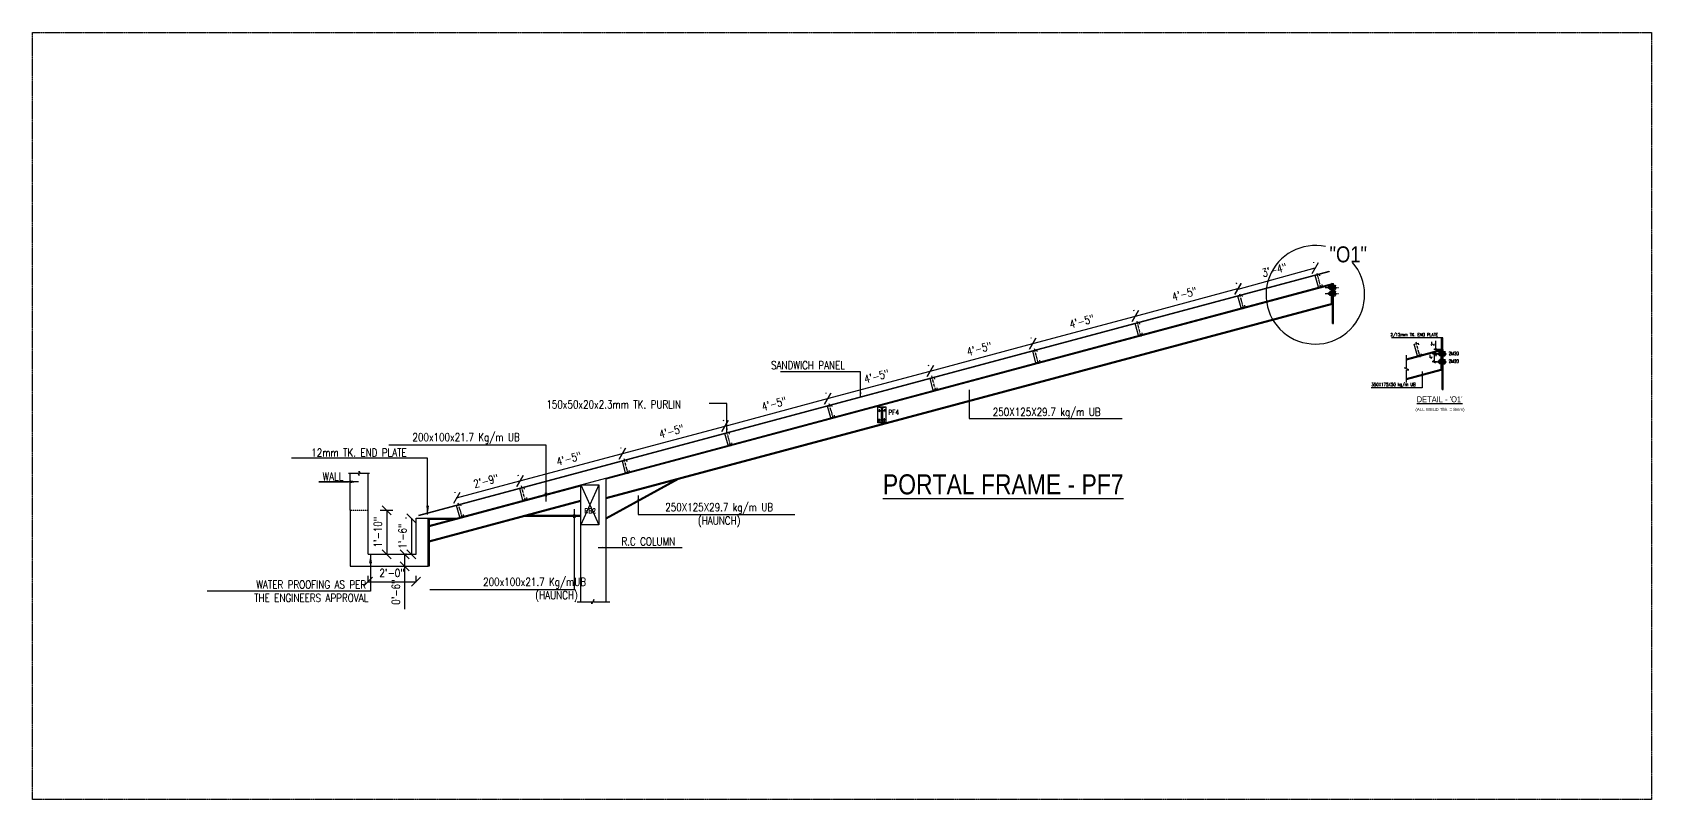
# Model space of a CAD drawing. Extents: x -95606 to 113309, y -42160 to -940.
# Drawn here: x 107132 to 107942, y -24806 to -24423 of the extents above; entities that cross this region are included whole.
import ezdxf

# ---------------------------------------------------------------- set-up
doc = ezdxf.new("R2010")
doc.units = 0
doc.header["$LTSCALE"] = 0.02
doc.header["$MEASUREMENT"] = 0
doc.header["$PDMODE"] = 3
doc.header["$PDSIZE"] = -2
for name, pattern in [('CENTER', [50.8, 31.75, -6.35, 6.35, -6.35]), ('CENTERX2', [101.6, 63.5, -12.7, 12.7, -12.7]), ('DASHED', [0.75, 0.5, -0.25]), ('DASHEDX2', [1.5, 1, -0.5]), ('HIDDEN', [9.525, 6.35, -3.175])]:
    doc.linetypes.add(name, pattern=pattern)
doc.layers.get('0').update_dxf_attribs({"linetype": 'CONTINUOUS'})
doc.layers.get('DEFPOINTS').update_dxf_attribs({"linetype": 'CONTINUOUS'})
doc.layers.add('A -fittings', color=181, linetype='CONTINUOUS', lineweight=5)
for name, color, linetype in [('A-5T', 4, 'CONTINUOUS'), ('A-DIM', 1, 'CONTINUOUS'), ('A-GRID', 7, 'CENTERX2'), ('A-OL', 2, 'CONTINUOUS'), ('A-P FRAME', 4, 'CONTINUOUS'), ('DIM', 7, 'CONTINUOUS'), ('dimentions', 8, 'CONTINUOUS'), ('EXLINE', 33, 'CONTINUOUS'), ('GUSSET', 1, 'CONTINUOUS'), ('OL', 2, 'CONTINUOUS'), ('S-BM', 2, 'HIDDEN'), ('S-DIM', 7, 'CONTINUOUS'), ('S-TXT', 2, 'CONTINUOUS'), ('ST', 131, 'CONTINUOUS')]:
    doc.layers.add(name, color=color, linetype=linetype)
doc.styles.add('ROMANS', font='romans.shx', dxfattribs={"width": 0.8})
doc.styles.get("Standard").update_dxf_attribs({"font": 'ISOCP'})
doc.styles.add('style9', font='romans.shx', dxfattribs={"width": 0.8, "height": 4})
doc.styles.add('T25-500', font='romans.shx', dxfattribs={"height": 125})
doc.dimstyles.new('DA16', dxfattribs={"dimscale": 16, "dimtxt": 0.1, "dimasz": 0.09375, "dimexe": 0, "dimexo": 0, "dimgap": 0.03125, "dimtad": 1, "dimdec": 0, "dimzin": 7, "dimdsep": 46, "dimlunit": 4, "dimtxsty": 'ROMANS', "dimcen": 0.09375, "dimclrd": 1, "dimclre": 1, "dimclrt": 2, "dimadec": 0, "dimazin": 0, "dimtfac": 0.03125, "dimtdec": 4, "dimtofl": 0, "dimtmove": 0, "dimatfit": 3, "dimfxl": 1, "dimfrac": 2, "dimtolj": 1, "dimtzin": 0, "dimarcsym": 0})
doc.dimstyles.new('TEXT-14', dxfattribs={"dimtxt": 4, "dimasz": 4.5, "dimexe": 3, "dimexo": 6, "dimgap": 2, "dimtad": 1, "dimdec": 0, "dimrnd": 0.5, "dimzin": 1, "dimdsep": 46, "dimlunit": 4, "dimtxsty": 'style9', "dimblk": 'OBLIQUE', "dimcen": 72.09, "dimclrd": 1, "dimclre": 1, "dimclrt": 2, "dimadec": 0, "dimazin": 0, "dimtfac": 1, "dimtdec": 0, "dimtofl": 0, "dimtmove": 0, "dimatfit": 3, "dimfxl": 1, "dimfrac": 2, "dimtolj": 1, "dimtzin": 0, "dimlwd": -1, "dimarcsym": 0})
doc.dimstyles.new('TK16', dxfattribs={"dimscale": 16, "dimtxt": 0.09375, "dimasz": 0.04, "dimexe": 0.0625, "dimexo": 0.015625, "dimgap": 0.046875, "dimtad": 1, "dimdec": 1, "dimzin": 11, "dimdsep": 46, "dimlunit": 4, "dimtxsty": 'ROMANS', "dimblk1": 'TK1', "dimblk2": 'TK1', "dimsah": 1, "dimcen": 0.09375, "dimclrd": 1, "dimclre": 1, "dimclrt": 2, "dimadec": 0, "dimazin": 0, "dimtfac": 1, "dimtofl": 0, "dimtmove": 0, "dimatfit": 3, "dimldrblk": 'TK1', "dimfxl": 1, "dimfrac": 2, "dimtolj": 1, "dimtzin": 9, "dimarcsym": 0})

# ---------------------------------------------------------------- blocks, each defined once
blk = doc.blocks.new('A$C6334769A')
at = {"layer": 'GUSSET'}
h = blk.add_hatch(dxfattribs=at)
h.set_pattern_fill('LINE', color=8, scale=33, angle=-90, style=0)
h.set_pattern_definition([(90, (48431.668, -199664.318), (4.125, 2e-16), [])])
edge = h.paths.add_edge_path()
edge.add_line((13, 8), (26, 8))
edge.add_ellipse((26, 2), major_axis=(4.24, -4.24), ratio=1, start_angle=45, end_angle=135, ccw=False)
edge.add_line((32, 2), (32, 0))
edge.add_line((32, 0), (32, -2))
edge.add_ellipse((26, -2), major_axis=(4.24, 4.24), ratio=1, start_angle=225, end_angle=315, ccw=False)
edge.add_line((26, -8), (19, -8))
edge.add_line((19, -8), (13, -8))
edge.add_ellipse((13, -2), major_axis=(4.24, -4.24), ratio=1, start_angle=315, end_angle=405)
edge.add_line((19, -2), (19, 0))
edge.add_line((19, 0), (19, 2))
edge.add_ellipse((13, 2), major_axis=(4.24, -4.24), ratio=1, start_angle=45, end_angle=135)
at = {"layer": 'A-OL', "color": 1}
for p, q in [((2, 23), (0, 23)), ((0, 23), (0, -24)), ((2, -24), (2, 23)), ((2, -24), (0, -24))]:
    blk.add_line(p, q, dxfattribs=at)
at = {"layer": 'OL', "linetype": 'DASHEDX2'}
for p, q in [((0, 8), (-16, 8)), ((0, -8), (-16, -8))]:
    blk.add_line(p, q, dxfattribs=at)
at = {"layer": 'OL'}
blk.add_line((24, -8), (2, -8), dxfattribs=at)
for points in [[(2, 22), (11, 22, -0.414214), (17, 16), (17, 18)], [(2, 8), (11, 8, 0.414214), (17, 14), (17, 18)], [(19, 0), (19, 2, 0.414214), (13, 8), (6, 8)], [(32, 0), (32, 2, 0.414214), (26, 8), (11, 8)], [(19, 0), (19, -2, -0.414214), (13, -8), (11, -8)], [(32, 0), (32, -2, -0.414214), (26, -8), (11, -8)], [(2, -8), (11, -8, -0.414214), (17, -14), (17, -13)], [(2, -22), (11, -22, 0.414214), (17, -16), (17, -13)]]:
    blk.add_lwpolyline(points, format="xyb", dxfattribs=at)
blk.add_lwpolyline([(21, -8), (20, -8), (2, -8)], dxfattribs=at)
blk = doc.blocks.new('A$C439C4E2A')
at = {"layer": 'A-OL', "color": 1}
for p, q in [((-2, 26), (0, 26)), ((-2, -27), (-2, 26)), ((0, 26), (0, -27)), ((-2, -27), (0, -27))]:
    blk.add_line(p, q, dxfattribs=at)
at = {"layer": 'OL', "linetype": 'DASHEDX2'}
for p, q in [((0, 8), (16, 8)), ((0, -8), (16, -8))]:
    blk.add_line(p, q, dxfattribs=at)
at = {"layer": 'OL'}
for points in [[(-23, 0), (-23, 2, -0.414214), (-17, 8), (-6, 8)], [(-23, 0), (-23, -2, 0.414214), (-17, -8), (-10, -8)], [(-2, 23), (-15, 23, 0.414214), (-21, 17), (-21, 16)], [(-2, 8), (-15, 8, -0.414214), (-21, 14), (-21, 16)], [(-2, -8), (-15, -8, 0.414214), (-21, -14), (-21, -16)], [(-2, -23), (-15, -23, -0.414214), (-21, -17), (-21, -16)]]:
    blk.add_lwpolyline(points, format="xyb", dxfattribs=at)
blk = doc.blocks.new('_Oblique')
at = {"color": 0, "linetype": 'ByBlock', "lineweight": -2}
blk.add_line((-0.5, -0.5), (0.5, 0.5), dxfattribs=at)
blk = doc.blocks.new('*D303')
at = {"layer": 'DEFPOINTS', "color": 0, "lineweight": -2, "transparency": 16777216}
for p in [(107376.01, -24646.86), (107376.89, -24650.17), (107345.29, -24658.64)]:
    blk.add_point(p, dxfattribs=at)
at = {"layer": 'dimentions', "color": 1, "lineweight": -2, "transparency": 16777216}
for p, q in [((107375.34, -24644.38), (107375.23, -24643.97)), ((107343.73, -24652.85), (107343.62, -24652.44))]:
    blk.add_line(p, q, dxfattribs=at)
at = {"layer": 'dimentions', "color": 1, "transparency": 16777216}
blk.add_line((107344.4, -24655.33), (107376.01, -24646.86), dxfattribs=at)
at = {"layer": 'dimentions', "color": 1, "transparency": 16777216, "xscale": 4.5, "yscale": 4.5, "zscale": 4.5}
for p, rotation in [((107376.01, -24646.86), 15.00000000059465), ((107344.4, -24655.33), 195.0000000005946)]:
    blk.add_blockref('_Oblique', p, dxfattribs=dict(at, rotation=rotation))
at = {"layer": 'dimentions', "color": 2, "transparency": 16777216, "insert": (107359.07, -24646.87), "char_height": 4, "attachment_point": 5, "rotation": 15, "style": 'style9'}
blk.add_mtext('\\A1;2\'-9"', dxfattribs=at)
blk = doc.blocks.new('*D304')
at = {"layer": 'DEFPOINTS', "color": 0, "lineweight": -2, "transparency": 16777216}
for p in [(107427.28, -24633.13), (107428.17, -24636.44), (107376.89, -24650.17)]:
    blk.add_point(p, dxfattribs=at)
at = {"layer": 'dimentions', "color": 1, "transparency": 16777216}
blk.add_line((107376.01, -24646.86), (107427.28, -24633.13), dxfattribs=at)
at = {"layer": 'dimentions', "color": 1, "lineweight": -2, "transparency": 16777216}
for p, q in [((107426.62, -24630.64), (107426.51, -24630.23)), ((107375.34, -24644.38), (107375.23, -24643.97))]:
    blk.add_line(p, q, dxfattribs=at)
at = {"layer": 'dimentions', "color": 1, "transparency": 16777216, "xscale": 4.5, "yscale": 4.5, "zscale": 4.5}
for p, rotation in [((107427.28, -24633.13), 15.00000000018121), ((107376.01, -24646.86), 195.0000000001812)]:
    blk.add_blockref('_Oblique', p, dxfattribs=dict(at, rotation=rotation))
at = {"layer": 'dimentions', "color": 2, "transparency": 16777216, "insert": (107400.51, -24635.76), "char_height": 4, "attachment_point": 5, "rotation": 15, "style": 'style9'}
blk.add_mtext('\\A1;4\'-5"', dxfattribs=at)
blk = doc.blocks.new('*D305')
at = {"layer": 'DEFPOINTS', "color": 0, "lineweight": -2, "transparency": 16777216}
for p in [(107773.61, -24540.34), (107774.51, -24543.63), (107735.88, -24554.18)]:
    blk.add_point(p, dxfattribs=at)
at = {"layer": 'dimentions', "color": 1, "lineweight": -2, "transparency": 16777216}
for p, q in [((107772.93, -24537.84), (107772.82, -24537.45)), ((107734.3, -24548.39), (107734.19, -24548))]:
    blk.add_line(p, q, dxfattribs=at)
at = {"layer": 'dimentions', "color": 1, "transparency": 16777216}
blk.add_line((107734.98, -24550.89), (107773.61, -24540.34), dxfattribs=at)
at = {"layer": 'dimentions', "color": 1, "transparency": 16777216, "xscale": 4.5, "yscale": 4.5, "zscale": 4.5}
for p, rotation in [((107773.61, -24540.34), 15.27038044098945), ((107734.98, -24550.89), 195.2703804409894)]:
    blk.add_blockref('_Oblique', p, dxfattribs=dict(at, rotation=rotation))
at = {"layer": 'dimentions', "color": 2, "transparency": 16777216, "insert": (107753.14, -24541.39), "char_height": 4, "attachment_point": 5, "rotation": 15.27038, "style": 'style9'}
blk.add_mtext('\\A1;3\'-4"', dxfattribs=at)
blk = doc.blocks.new('*D306')
at = {"layer": 'DEFPOINTS', "color": 0, "lineweight": -2, "transparency": 16777216}
for p in [(107478.56, -24619.39), (107479.45, -24622.7), (107428.17, -24636.44)]:
    blk.add_point(p, dxfattribs=at)
at = {"layer": 'dimentions', "color": 1, "transparency": 16777216}
blk.add_line((107427.28, -24633.13), (107478.56, -24619.39), dxfattribs=at)
at = {"layer": 'dimentions', "color": 1, "lineweight": -2, "transparency": 16777216}
for p, q in [((107477.89, -24616.9), (107477.78, -24616.49)), ((107426.62, -24630.64), (107426.51, -24630.23))]:
    blk.add_line(p, q, dxfattribs=at)
at = {"layer": 'dimentions', "color": 1, "transparency": 16777216, "xscale": 4.5, "yscale": 4.5, "zscale": 4.5}
for p, rotation in [((107478.56, -24619.39), 15.00000000018121), ((107427.28, -24633.13), 195.0000000001812)]:
    blk.add_blockref('_Oblique', p, dxfattribs=dict(at, rotation=rotation))
at = {"layer": 'dimentions', "color": 2, "transparency": 16777216, "insert": (107451.79, -24622.02), "char_height": 4, "attachment_point": 5, "rotation": 15, "style": 'style9'}
blk.add_mtext('\\A1;4\'-5"', dxfattribs=at)
blk = doc.blocks.new('*D307')
at = {"layer": 'DEFPOINTS', "color": 0, "lineweight": -2, "transparency": 16777216}
for p in [(107529.84, -24605.65), (107530.72, -24608.96), (107479.45, -24622.7)]:
    blk.add_point(p, dxfattribs=at)
at = {"layer": 'dimentions', "color": 1, "lineweight": -2, "transparency": 16777216}
for p, q in [((107529.17, -24603.16), (107529.06, -24602.75)), ((107477.89, -24616.9), (107477.78, -24616.49))]:
    blk.add_line(p, q, dxfattribs=at)
at = {"layer": 'dimentions', "color": 1, "transparency": 16777216}
blk.add_line((107478.56, -24619.39), (107529.84, -24605.65), dxfattribs=at)
at = {"layer": 'dimentions', "color": 1, "transparency": 16777216, "xscale": 4.5, "yscale": 4.5, "zscale": 4.5}
for p, rotation in [((107529.84, -24605.65), 15.00000000018121), ((107478.56, -24619.39), 195.0000000001812)]:
    blk.add_blockref('_Oblique', p, dxfattribs=dict(at, rotation=rotation))
at = {"layer": 'dimentions', "color": 2, "transparency": 16777216, "insert": (107503.06, -24608.28), "char_height": 4, "attachment_point": 5, "rotation": 15, "style": 'style9'}
blk.add_mtext('\\A1;4\'-5"', dxfattribs=at)
blk = doc.blocks.new('*D308')
at = {"layer": 'DEFPOINTS', "color": 0, "lineweight": -2, "transparency": 16777216}
for p in [(107581.11, -24591.91), (107582, -24595.22), (107530.72, -24608.96)]:
    blk.add_point(p, dxfattribs=at)
at = {"layer": 'dimentions', "color": 1, "transparency": 16777216}
blk.add_line((107529.84, -24605.65), (107581.11, -24591.91), dxfattribs=at)
at = {"layer": 'dimentions', "color": 1, "lineweight": -2, "transparency": 16777216}
for p, q in [((107580.45, -24589.42), (107580.34, -24589.01)), ((107529.17, -24603.16), (107529.06, -24602.75))]:
    blk.add_line(p, q, dxfattribs=at)
at = {"layer": 'dimentions', "color": 1, "transparency": 16777216, "xscale": 4.5, "yscale": 4.5, "zscale": 4.5}
for p, rotation in [((107581.11, -24591.91), 15.00000000018121), ((107529.84, -24605.65), 195.0000000001812)]:
    blk.add_blockref('_Oblique', p, dxfattribs=dict(at, rotation=rotation))
at = {"layer": 'dimentions', "color": 2, "transparency": 16777216, "insert": (107554.34, -24594.54), "char_height": 4, "attachment_point": 5, "rotation": 15, "style": 'style9'}
blk.add_mtext('\\A1;4\'-5"', dxfattribs=at)
blk = doc.blocks.new('*D309')
at = {"layer": 'DEFPOINTS', "color": 0, "lineweight": -2, "transparency": 16777216}
for p in [(107632.39, -24578.17), (107633.28, -24581.48), (107582, -24595.22)]:
    blk.add_point(p, dxfattribs=at)
at = {"layer": 'dimentions', "color": 1, "transparency": 16777216}
blk.add_line((107581.11, -24591.91), (107632.39, -24578.17), dxfattribs=at)
at = {"layer": 'dimentions', "color": 1, "lineweight": -2, "transparency": 16777216}
for p, q in [((107631.72, -24575.68), (107631.61, -24575.27)), ((107580.45, -24589.42), (107580.34, -24589.01))]:
    blk.add_line(p, q, dxfattribs=at)
at = {"layer": 'dimentions', "color": 1, "transparency": 16777216, "xscale": 4.5, "yscale": 4.5, "zscale": 4.5}
for p, rotation in [((107632.39, -24578.17), 15.00000000017714), ((107581.11, -24591.91), 195.0000000001771)]:
    blk.add_blockref('_Oblique', p, dxfattribs=dict(at, rotation=rotation))
at = {"layer": 'dimentions', "color": 2, "transparency": 16777216, "insert": (107605.62, -24580.81), "char_height": 4, "attachment_point": 5, "rotation": 15, "style": 'style9'}
blk.add_mtext('\\A1;4\'-5"', dxfattribs=at)
blk = doc.blocks.new('*D310')
at = {"layer": 'DEFPOINTS', "color": 0, "lineweight": -2, "transparency": 16777216}
for p in [(107683.66, -24564.43), (107684.55, -24567.74), (107633.28, -24581.48)]:
    blk.add_point(p, dxfattribs=at)
at = {"layer": 'dimentions', "color": 1, "lineweight": -2, "transparency": 16777216}
for p, q in [((107683, -24561.94), (107682.89, -24561.53)), ((107631.72, -24575.68), (107631.61, -24575.27))]:
    blk.add_line(p, q, dxfattribs=at)
at = {"layer": 'dimentions', "color": 1, "transparency": 16777216}
blk.add_line((107632.39, -24578.17), (107683.66, -24564.43), dxfattribs=at)
at = {"layer": 'dimentions', "color": 1, "transparency": 16777216, "xscale": 4.5, "yscale": 4.5, "zscale": 4.5}
for p, rotation in [((107683.66, -24564.43), 15.00000000017714), ((107632.39, -24578.17), 195.0000000001771)]:
    blk.add_blockref('_Oblique', p, dxfattribs=dict(at, rotation=rotation))
at = {"layer": 'dimentions', "color": 2, "transparency": 16777216, "insert": (107656.89, -24567.07), "char_height": 4, "attachment_point": 5, "rotation": 15, "style": 'style9'}
blk.add_mtext('\\A1;4\'-5"', dxfattribs=at)
blk = doc.blocks.new('*D311')
at = {"layer": 'DEFPOINTS', "color": 0, "lineweight": -2, "transparency": 16777216}
for p in [(107734.94, -24550.69), (107735.83, -24554), (107684.55, -24567.74)]:
    blk.add_point(p, dxfattribs=at)
at = {"layer": 'dimentions', "color": 1, "lineweight": -2, "transparency": 16777216}
for p, q in [((107734.28, -24548.2), (107734.16, -24547.79)), ((107683, -24561.94), (107682.89, -24561.53))]:
    blk.add_line(p, q, dxfattribs=at)
at = {"layer": 'dimentions', "color": 1, "transparency": 16777216}
blk.add_line((107683.66, -24564.43), (107734.94, -24550.69), dxfattribs=at)
at = {"layer": 'dimentions', "color": 1, "transparency": 16777216, "xscale": 4.5, "yscale": 4.5, "zscale": 4.5}
for p, rotation in [((107734.94, -24550.69), 15.00000000018121), ((107683.66, -24564.43), 195.0000000001812)]:
    blk.add_blockref('_Oblique', p, dxfattribs=dict(at, rotation=rotation))
at = {"layer": 'dimentions', "color": 2, "transparency": 16777216, "insert": (107708.17, -24553.33), "char_height": 4, "attachment_point": 5, "rotation": 15, "style": 'style9'}
blk.add_mtext('\\A1;4\'-5"', dxfattribs=at)
blk = doc.blocks.new('*D312')
at = {"layer": 'DEFPOINTS', "color": 0, "lineweight": -2, "transparency": 16777216}
for p in [(107318.64, -24683.47), (107318.4, -24689.47), (107318.64, -24689.47)]:
    blk.add_point(p, dxfattribs=at)
at = {"layer": 'dimentions', "color": 1, "lineweight": -2, "transparency": 16777216}
for p, q in [((107312.64, -24683.47), (107315.4, -24683.47)), ((107312.64, -24689.47), (107315.4, -24689.47))]:
    blk.add_line(p, q, dxfattribs=at)
at = {"layer": 'dimentions', "color": 1, "transparency": 16777216}
for p, q in [((107318.4, -24683.47), (107318.4, -24689.47)), ((107318.4, -24689.47), (107318.4, -24710.92))]:
    blk.add_line(p, q, dxfattribs=at)
at = {"layer": 'dimentions', "color": 1, "transparency": 16777216, "xscale": 4.5, "yscale": 4.5, "zscale": 4.5}
for p, rotation in [((107318.4, -24683.47), 90), ((107318.4, -24689.47), 270)]:
    blk.add_blockref('_Oblique', p, dxfattribs=dict(at, rotation=rotation))
at = {"layer": 'dimentions', "color": 2, "transparency": 16777216, "insert": (107314.02, -24702.44), "char_height": 4, "attachment_point": 5, "rotation": 90, "style": 'style9'}
blk.add_mtext('\\A1;0\'-6"', dxfattribs=at)
blk = doc.blocks.new('*D313')
at = {"layer": 'DEFPOINTS', "color": 0, "lineweight": -2, "transparency": 16777216}
for p in [(107325.31, -24665.47), (107321.77, -24683.47), (107325.31, -24683.47)]:
    blk.add_point(p, dxfattribs=at)
at = {"layer": 'dimentions', "color": 1, "lineweight": -2, "transparency": 16777216}
for p, q in [((107319.31, -24665.47), (107318.77, -24665.47)), ((107319.31, -24683.47), (107318.77, -24683.47))]:
    blk.add_line(p, q, dxfattribs=at)
at = {"layer": 'dimentions', "color": 1, "transparency": 16777216}
blk.add_line((107321.77, -24665.47), (107321.77, -24683.47), dxfattribs=at)
at = {"layer": 'dimentions', "color": 1, "transparency": 16777216, "xscale": 4.5, "yscale": 4.5, "zscale": 4.5}
for p, rotation in [((107321.77, -24665.47), 90), ((107321.77, -24683.47), 270)]:
    blk.add_blockref('_Oblique', p, dxfattribs=dict(at, rotation=rotation))
at = {"layer": 'dimentions', "color": 2, "transparency": 16777216, "insert": (107317.39, -24674.47), "char_height": 4, "attachment_point": 5, "rotation": 90, "style": 'style9'}
blk.add_mtext('\\A1;1\'-6"', dxfattribs=at)
blk = doc.blocks.new('*D314')
at = {"layer": 'DEFPOINTS', "color": 0, "lineweight": -2, "transparency": 16777216}
for p in [(107324.1, -24697.23), (107300.1, -24702.94), (107324.1, -24702.94)]:
    blk.add_point(p, dxfattribs=at)
at = {"layer": 'dimentions', "color": 1, "lineweight": -2, "transparency": 16777216}
for p, q in [((107300.1, -24696.94), (107300.1, -24694.23)), ((107324.1, -24696.94), (107324.1, -24694.23))]:
    blk.add_line(p, q, dxfattribs=at)
at = {"layer": 'dimentions', "color": 1, "transparency": 16777216}
blk.add_line((107300.1, -24697.23), (107324.1, -24697.23), dxfattribs=at)
at = {"layer": 'dimentions', "color": 1, "transparency": 16777216, "xscale": 4.5, "yscale": 4.5, "zscale": 4.5, "rotation": 180}
blk.add_blockref('_Oblique', (107300.1, -24697.23), dxfattribs=at)
at = {"layer": 'dimentions', "color": 1, "transparency": 16777216, "xscale": 4.5, "yscale": 4.5, "zscale": 4.5}
blk.add_blockref('_Oblique', (107324.1, -24697.23), dxfattribs=at)
at = {"layer": 'dimentions', "color": 2, "transparency": 16777216, "insert": (107312.1, -24692.85), "char_height": 4, "attachment_point": 5, "style": 'style9'}
blk.add_mtext('\\A1;2\'-0"', dxfattribs=at)
blk = doc.blocks.new('*D315')
at = {"layer": 'DEFPOINTS', "color": 0, "lineweight": -2, "transparency": 16777216}
for p in [(107300.1, -24661.49), (107300.1, -24683.47), (107309.44, -24683.47)]:
    blk.add_point(p, dxfattribs=at)
at = {"layer": 'dimentions', "color": 1, "lineweight": -2, "transparency": 16777216}
for p, q in [((107306.1, -24661.49), (107312.44, -24661.49)), ((107306.1, -24683.47), (107312.44, -24683.47))]:
    blk.add_line(p, q, dxfattribs=at)
at = {"layer": 'dimentions', "color": 1, "transparency": 16777216}
blk.add_line((107309.44, -24661.49), (107309.44, -24683.47), dxfattribs=at)
at = {"layer": 'dimentions', "color": 1, "transparency": 16777216, "xscale": 4.5, "yscale": 4.5, "zscale": 4.5}
for p, rotation in [((107309.44, -24661.49), 90), ((107309.44, -24683.47), 270)]:
    blk.add_blockref('_Oblique', p, dxfattribs=dict(at, rotation=rotation))
at = {"layer": 'dimentions', "color": 2, "transparency": 16777216, "insert": (107305.06, -24672.48), "char_height": 4, "attachment_point": 5, "rotation": 90, "style": 'style9'}
blk.add_mtext('\\A1;1\'-10"', dxfattribs=at)
blk = doc.blocks.new('TK1')
at = {"color": 4, "linetype": 'Continuous'}
blk.add_line((-1, -1), (1, 1), dxfattribs=at)
at = {"color": 1, "linetype": 'ByBlock'}
blk.add_line((-1, 0), (1, 0), dxfattribs=at)
blk = doc.blocks.new('*D464')
at = {"layer": 'DEFPOINTS', "color": 0, "lineweight": -2, "transparency": 16777216}
for p in [(107833.92, -24583.24), (107836.52, -24581.17), (107836.52, -24583.24)]:
    blk.add_point(p, dxfattribs=at)
at = {"layer": 'ST', "color": 1, "lineweight": -2, "transparency": 16777216}
for p, q in [((107833.92, -24580.53), (107833.92, -24576.74)), ((107836.27, -24581.17), (107832.92, -24581.17)), ((107836.27, -24583.24), (107832.92, -24583.24)), ((107833.92, -24583.88), (107833.92, -24584.52))]:
    blk.add_line(p, q, dxfattribs=at)
at = {"layer": 'ST', "color": 1, "lineweight": -2, "transparency": 16777216, "xscale": 0.64, "yscale": 0.64, "zscale": 0.64}
for p, rotation in [((107833.92, -24581.17), 270), ((107833.92, -24583.24), 90)]:
    blk.add_blockref('TK1', p, dxfattribs=dict(at, rotation=rotation))
at = {"layer": 'ST', "color": 2, "transparency": 16777216, "insert": (107832.28, -24578.32), "char_height": 1.5, "attachment_point": 5, "rotation": 90, "style": 'ROMANS'}
blk.add_mtext('\\A1;2"', dxfattribs=at)
blk = doc.blocks.new('*D465')
at = {"layer": 'DEFPOINTS', "color": 0, "lineweight": -2, "transparency": 16777216}
for p in [(107832.99, -24587.23), (107834.6, -24583.24), (107834.6, -24587.23)]:
    blk.add_point(p, dxfattribs=at)
at = {"layer": 'ST', "color": 1, "lineweight": -2, "transparency": 16777216}
for p, q in [((107834.35, -24583.24), (107831.99, -24583.24)), ((107834.35, -24587.23), (107831.99, -24587.23)), ((107832.99, -24583.88), (107832.99, -24586.59))]:
    blk.add_line(p, q, dxfattribs=at)
at = {"layer": 'ST', "color": 1, "lineweight": -2, "transparency": 16777216, "xscale": 0.64, "yscale": 0.64, "zscale": 0.64}
for p, rotation in [((107832.99, -24583.24), 90), ((107832.99, -24587.23), 270)]:
    blk.add_blockref('TK1', p, dxfattribs=dict(at, rotation=rotation))
at = {"layer": 'ST', "color": 2, "transparency": 16777216, "insert": (107831.35, -24584.73), "char_height": 1.5, "attachment_point": 5, "rotation": 90, "style": 'ROMANS'}
blk.add_mtext('\\A1;4"', dxfattribs=at)

msp = doc.modelspace()

# ---------------------------------------------------------------- hatches: boundary and pattern name
at = {"layer": 'A-DIM', "ltscale": 2}
h = msp.add_hatch(dxfattribs=at)
h.set_pattern_fill('ANSI31', color=256, scale=2, angle=90, style=0)
h.set_pattern_definition([(135, (127521.66755, -29671.60299), (-0.1767766953, -0.1767766953), [])])
h.paths.add_polyline_path([(107782.135, -24548.08), (107781.655, -24548.08), (107781.655, -24550.248), (107782.135, -24550.248)])
h.paths.add_polyline_path([(107782.135, -24550.248), (107781.655, -24550.248), (107781.655, -24550.635), (107782.135, -24550.635)])
h.paths.add_polyline_path([(107782.135, -24550.635), (107781.655, -24550.635), (107781.655, -24551.033), (107782.135, -24551.033)])
h.paths.add_polyline_path([(107781.655, -24558.433), (107782.135, -24558.433), (107782.135, -24551.033), (107781.655, -24551.033)])
h = msp.add_hatch(dxfattribs=at)
h.set_pattern_fill('ANSI31', color=256, scale=2, style=0)
h.set_pattern_definition([(45, (127521.66755, -29671.60299), (-0.1767766953, 0.1767766953), [])])
h.paths.add_polyline_path([(107782.615, -24560.972), (107782.135, -24560.972), (107782.135, -24562.574), (107782.615, -24562.574)])
h.paths.add_polyline_path([(107782.615, -24560.574), (107782.135, -24560.574), (107782.135, -24560.972), (107782.615, -24560.972)])
h.paths.add_polyline_path([(107782.615, -24560.187), (107782.135, -24560.187), (107782.135, -24560.574), (107782.615, -24560.574)])
h.paths.add_polyline_path([(107782.615, -24559.277), (107782.615, -24551.033), (107782.135, -24551.033), (107782.135, -24560.187), (107782.615, -24560.187)])
h.paths.add_polyline_path([(107782.615, -24550.635), (107782.135, -24550.635), (107782.135, -24551.033), (107782.615, -24551.033)])
h.paths.add_polyline_path([(107782.615, -24550.248), (107782.135, -24550.248), (107782.135, -24550.635), (107782.615, -24550.635)])
h.paths.add_polyline_path([(107782.615, -24548.08), (107782.135, -24548.08), (107782.135, -24550.248), (107782.615, -24550.248)])
h.paths.add_polyline_path([(107782.135, -24568.08), (107782.615, -24568.08), (107782.615, -24562.574), (107782.135, -24562.574)])
h = msp.add_hatch(dxfattribs=at)
h.set_pattern_fill('ANSI31', color=256, scale=2, angle=90, style=0)
h.set_pattern_definition([(135, (127576.5292, -29704.69724), (-0.1767766953, -0.1767766953), [])])
h.paths.add_polyline_path([(107836.997, -24581.175), (107836.517, -24581.175), (107836.517, -24583.342), (107836.997, -24583.342)])
h.paths.add_polyline_path([(107836.997, -24583.342), (107836.517, -24583.342), (107836.517, -24583.729), (107836.997, -24583.729)])
h.paths.add_polyline_path([(107836.997, -24583.729), (107836.517, -24583.729), (107836.517, -24584.127), (107836.997, -24584.127)])
h.paths.add_polyline_path([(107836.517, -24591.527), (107836.997, -24591.527), (107836.997, -24584.127), (107836.517, -24584.127)])
h = msp.add_hatch(dxfattribs=at)
h.set_pattern_fill('ANSI31', color=256, scale=2, style=0)
h.set_pattern_definition([(45, (127576.5292, -29704.69724), (-0.1767766953, 0.1767766953), [])])
h.paths.add_polyline_path([(107837.477, -24594.066), (107836.997, -24594.066), (107836.997, -24595.669), (107837.477, -24595.669)])
h.paths.add_polyline_path([(107837.477, -24593.669), (107836.997, -24593.669), (107836.997, -24594.066), (107837.477, -24594.066)])
h.paths.add_polyline_path([(107837.477, -24593.281), (107836.997, -24593.281), (107836.997, -24593.669), (107837.477, -24593.669)])
h.paths.add_polyline_path([(107837.477, -24592.371), (107837.477, -24584.127), (107836.997, -24584.127), (107836.997, -24593.281), (107837.477, -24593.281)])
h.paths.add_polyline_path([(107837.477, -24583.729), (107836.997, -24583.729), (107836.997, -24584.127), (107837.477, -24584.127)])
h.paths.add_polyline_path([(107837.477, -24583.342), (107836.997, -24583.342), (107836.997, -24583.729), (107837.477, -24583.729)])
h.paths.add_polyline_path([(107837.477, -24581.175), (107836.997, -24581.175), (107836.997, -24583.342), (107837.477, -24583.342)])
h.paths.add_polyline_path([(107836.997, -24601.175), (107837.477, -24601.175), (107837.477, -24595.669), (107836.997, -24595.669)])
h = msp.add_hatch(dxfattribs=at)
h.set_pattern_fill('ANSI31', color=256, scale=2, style=0)
h.set_pattern_definition([(45, (129508.6885, -25035.45173), (-0.1767766953, 0.1767766953), [])])
h.paths.add_polyline_path([(107330.098, -24665.466), (107330.598, -24665.466), (107330.598, -24689.466), (107330.098, -24689.466)])

# ---------------------------------------------------------------- linework, layer by layer
at = {"layer": 'A -fittings', "color": 6, "const_width": 0.2}
msp.add_lwpolyline([(107300.098, -24661.488), (107300.098, -24683.466), (107324.098, -24683.466), (107324.098, -24665.466)], dxfattribs=at)
at = {"layer": 'A-DIM', "ltscale": 2}
for p, q in [((107781.655, -24558.433), (107781.655, -24548.08)), ((107781.655, -24548.08), (107782.615, -24548.08)), ((107782.135, -24568.08), (107782.135, -24548.08)), ((107782.615, -24568.08), (107782.615, -24548.08)), ((107419.206, -24645.845), (107782.135, -24548.598)), ((107419.22, -24655.158), (107782.135, -24557.916)), ((107781.655, -24558.433), (107782.135, -24558.433)), ((107782.135, -24568.08), (107782.615, -24568.08)), ((107819.135, -24586.35), (107836.517, -24581.692)), ((107836.517, -24591.527), (107836.517, -24581.175)), ((107836.517, -24581.175), (107837.477, -24581.175)), ((107836.997, -24601.175), (107836.997, -24581.175)), ((107837.477, -24601.175), (107837.477, -24581.175)), ((107819.135, -24595.667), (107836.517, -24591.01)), ((107836.517, -24591.527), (107836.997, -24591.527)), ((107836.997, -24601.175), (107837.477, -24601.175)), ((107330.727, -24669.552), (107406.478, -24649.255)), ((107419.22, -24665.201), (107453.188, -24646.569)), ((107330.598, -24676.834), (107406.478, -24656.502)), ((107330.598, -24665.966), (107342.18, -24665.966)), ((107380.419, -24663.997), (107406.478, -24663.997))]:
    msp.add_line(p, q, dxfattribs=at)
at = {"layer": 'A-DIM', "color": 4, "ltscale": 2}
msp.add_arc((107773.607, -24553.788), 24.629, 77.887283, 41.08143, dxfattribs=at)
at = {"layer": 'A-GRID'}
for p, q in [((107774.32, -24542.913), (107776.365, -24550.547)), ((107735.635, -24553.279), (107737.681, -24560.912)), ((107778.537, -24550.135), (107785.235, -24550.135)), ((107778.537, -24553.135), (107785.235, -24553.135)), ((107684.359, -24567.018), (107686.404, -24574.652)), ((107823.822, -24577.315), (107825.867, -24584.948)), ((107633.044, -24580.614), (107635.089, -24588.247)), ((107833.877, -24583.229), (107839.343, -24583.229)), ((107833.877, -24587.229), (107839.343, -24587.229)), ((107581.767, -24594.353), (107583.813, -24601.987)), ((107530.491, -24608.092), (107532.537, -24615.726)), ((107555.056, -24611.719), (107556.278, -24611.719)), ((107555.667, -24610.927), (107555.667, -24612.511)), ((107555.667, -24611.076), (107555.667, -24612.363)), ((107559.017, -24611.719), (107557.513, -24611.719)), ((107558.265, -24610.927), (107558.265, -24612.511)), ((107554.915, -24616.319), (107556.419, -24616.319)), ((107555.667, -24617.111), (107555.667, -24615.547)), ((107559.017, -24616.319), (107557.513, -24616.319)), ((107558.265, -24617.111), (107558.265, -24615.531)), ((107479.238, -24621.919), (107481.283, -24629.552)), ((107427.953, -24635.627), (107429.999, -24643.261)), ((107376.668, -24649.332), (107378.713, -24656.966)), ((107345.047, -24657.746), (107347.092, -24665.38))]:
    msp.add_line(p, q, dxfattribs=at)
at = {"layer": 'A-OL', "color": 1}
for points in [[(107819.135, -24597.708), (107819.135, -24591.296), (107820.404, -24591.296), (107818.18, -24590.333), (107819.135, -24590.333), (107819.135, -24583.978)], [(107421.042, -24707.441), (107412.917, -24707.441), (107412.917, -24706.134), (107411.954, -24708.348), (107411.954, -24707.393), (107404.583, -24707.393)]]:
    msp.add_lwpolyline(points, dxfattribs=at)
at = {"layer": 'A-P FRAME', "color": 2, "ltscale": 7}
for p, q in [((107781.252, -24549.748), (107783.018, -24549.748)), ((107781.252, -24550.533), (107783.018, -24550.533)), ((107781.252, -24552.748), (107783.018, -24552.748)), ((107781.252, -24553.533), (107783.018, -24553.533)), ((107836.114, -24582.842), (107837.88, -24582.842)), ((107836.114, -24583.627), (107837.88, -24583.627)), ((107836.136, -24586.832), (107837.901, -24586.832)), ((107836.136, -24587.627), (107837.901, -24587.627))]:
    msp.add_line(p, q, dxfattribs=at)
at = {"layer": 'A-P FRAME', "color": 3}
for points in [[(107776.894, -24548.657), (107777.101, -24549.429), (107775.169, -24549.947), (107773.596, -24544.074), (107775.527, -24543.556), (107775.735, -24544.329)], [(107738.209, -24559.022), (107738.416, -24559.795), (107736.485, -24560.312), (107734.911, -24554.44), (107736.843, -24553.922), (107737.05, -24554.695)], [(107686.933, -24572.762), (107687.14, -24573.534), (107685.208, -24574.052), (107683.635, -24568.179), (107685.566, -24567.661), (107685.773, -24568.434)], [(107826.396, -24583.058), (107826.603, -24583.831), (107824.671, -24584.349), (107823.098, -24578.476), (107825.029, -24577.958), (107825.236, -24578.731)], [(107635.657, -24586.501), (107635.864, -24587.274), (107633.932, -24587.791), (107632.358, -24581.919), (107634.29, -24581.401), (107634.497, -24582.174)], [(107584.38, -24600.24), (107584.587, -24601.013), (107582.655, -24601.531), (107581.082, -24595.658), (107583.014, -24595.14), (107583.221, -24595.913)], [(107533.104, -24613.98), (107533.311, -24614.753), (107531.379, -24615.27), (107529.805, -24609.397), (107531.737, -24608.88), (107531.944, -24609.653)], [(107481.828, -24627.719), (107482.035, -24628.492), (107480.103, -24629.01), (107478.529, -24623.137), (107480.461, -24622.619), (107480.668, -24623.392)], [(107430.551, -24641.459), (107430.758, -24642.232), (107428.826, -24642.749), (107427.253, -24636.876), (107429.185, -24636.359), (107429.392, -24637.131)], [(107379.275, -24655.198), (107379.482, -24655.971), (107377.55, -24656.489), (107375.976, -24650.616), (107377.908, -24650.098), (107378.115, -24650.871)], [(107347.669, -24663.667), (107347.876, -24664.44), (107345.944, -24664.957), (107344.37, -24659.085), (107346.302, -24658.567), (107346.509, -24659.34)]]:
    msp.add_lwpolyline(points, dxfattribs=at)
at = {"layer": 'A-P FRAME', "color": 3, "ltscale": 7}
msp.add_lwpolyline([(107555.466, -24609.719), (107558.466, -24609.719), (107558.466, -24609.839, -0.4142136), (107558.106, -24610.199), (107557.568, -24610.199, 0.4142136), (107557.208, -24610.559), (107557.208, -24616.879, 0.4142136), (107557.568, -24617.239), (107558.106, -24617.239, -0.4142136), (107558.466, -24617.599), (107558.466, -24617.719), (107555.466, -24617.719), (107555.466, -24617.599, -0.4142136), (107555.826, -24617.239), (107556.368, -24617.239, 0.4142136), (107556.728, -24616.879), (107556.728, -24610.559, 0.4142136), (107556.368, -24610.199), (107555.826, -24610.199, -0.4142136), (107555.466, -24609.839), (107555.466, -24609.719)], format="xyb", dxfattribs=at)
for centre in [(107555.667, -24611.719), (107558.265, -24611.719), (107555.667, -24616.319), (107558.265, -24616.319)]:
    msp.add_circle(centre, 0.32, dxfattribs=at)
at = {"layer": 'EXLINE', "color": 4}
for p, q in [((107325.56, -24663.929), (107780.612, -24541.998)), ((107325.56, -24664.125), (107780.612, -24542.194)), ((107780.612, -24541.998), (107780.612, -24542.194)), ((107325.56, -24663.929), (107325.56, -24664.125))]:
    msp.add_line(p, q, dxfattribs=at)
at = {"layer": 'EXLINE', "color": 2}
for p, q in [((107330.598, -24669.07), (107782.135, -24548.08)), ((107419.22, -24655.676), (107782.135, -24558.433)), ((107819.135, -24585.832), (107836.517, -24581.175)), ((107819.135, -24596.185), (107836.517, -24591.527)), ((107419.22, -24665.771), (107455.22, -24646.024)), ((107330.598, -24677.352), (107406.478, -24657.02)), ((107330.598, -24665.466), (107344.046, -24665.466)), ((107378.553, -24664.497), (107406.478, -24664.497))]:
    msp.add_line(p, q, dxfattribs=at)
at = {"layer": 'EXLINE'}
for p, q in [((107291.098, -24661.488), (107291.098, -24642.928)), ((107300.098, -24661.488), (107300.098, -24642.928)), ((107291.098, -24661.488), (107291.098, -24689.466)), ((107300.098, -24683.466), (107300.098, -24661.488)), ((107324.098, -24683.466), (107324.098, -24665.466)), ((107324.098, -24665.466), (107330.098, -24665.466)), ((107330.098, -24689.466), (107330.098, -24665.466)), ((107300.098, -24683.466), (107324.098, -24683.466)), ((107291.098, -24689.466), (107330.098, -24689.466))]:
    msp.add_line(p, q, dxfattribs=at)
at = {"layer": 'EXLINE', "ltscale": 2}
for p, q in [((107406.478, -24707.393), (107406.478, -24648.732)), ((107415.478, -24648.732), (107406.478, -24668.732)), ((107406.478, -24648.737), (107415.478, -24668.732)), ((107419.22, -24707.242), (107419.22, -24645.318))]:
    msp.add_line(p, q, dxfattribs=at)
at = {"layer": 'EXLINE', "color": 2, "linetype": 'DASHED'}
msp.add_line((107291.098, -24661.488), (107300.098, -24661.488), dxfattribs=at)
at = {"layer": 'EXLINE', "ltscale": 2}
msp.add_lwpolyline([(107415.478, -24648.732), (107415.478, -24668.732), (107406.478, -24668.732), (107406.478, -24648.732)], close=True, dxfattribs=at)
at = {"layer": 'S-BM', "color": 1, "linetype": 'ByBlock'}
msp.add_lwpolyline([(107330.098, -24665.466), (107330.598, -24665.466), (107330.598, -24689.466), (107330.098, -24689.466)], close=True, dxfattribs=at)
at = {"layer": 'S-DIM', "color": 1}
msp.add_lwpolyline([(107290.41, -24642.928), (107295.028, -24642.928), (107295.63, -24644.189), (107295.63, -24641.885), (107296.177, -24642.928), (107300.863, -24642.928)], dxfattribs=at)
at = {"layer": 'S-TXT', "color": 5, "linetype": 'CENTER', "lineweight": -2}
msp.add_lwpolyline([(107132.337, -24422.603), (107941.704, -24422.603), (107941.704, -24806.151), (107132.337, -24806.151)], close=True, dxfattribs=at)
at = {"layer": 'ST', "color": 0}
msp.add_lwpolyline([(107554.91, -24609.719), (107558.945, -24609.719), (107558.945, -24617.719), (107554.91, -24617.719)], close=True, dxfattribs=at)

# ---------------------------------------------------------------- block references
at = {"layer": 'A-P FRAME', "color": 2, "ltscale": 7, "xscale": -0.04904493787201732, "yscale": 0.04904493787201732, "zscale": 0.04904493787201732}
for p in [(107781.655, -24550.135), (107781.655, -24553.135), (107836.517, -24583.229), (107836.517, -24587.229)]:
    msp.add_blockref('A$C6334769A', p, dxfattribs=at)
at = {"layer": 'OL', "xscale": -0.04904493787201732, "yscale": 0.04904493787201732, "zscale": 0.04904493787201732}
for p in [(107782.615, -24550.135), (107782.615, -24553.135), (107837.477, -24583.229), (107837.477, -24587.229)]:
    msp.add_blockref('A$C439C4E2A', p, dxfattribs=at)

# ---------------------------------------------------------------- texts
at = {"layer": 'A-5T'}
for s, insert, char_height, attachment_point in [("{\\fSwis721 Cn BT|b0|i0|c0|p34;\\L\\C4;\\P\\pi-9.8065;\\H1.5x;DETAIL - 'O1'}", (107834.081, -24601.178), 2, 1), ('{\\fSwis721 Cn BT|b0|i0|c0|p34;\\C4;(ALL WELD Thk. = 8mm)}', (107823.643, -24610.311), 1.6, 1), ('{\\fSwis721 Cn BT|b0|i0|c0|p34;\\L\\C4;PORTAL FRAME - PF7}', (107617.613, -24643.542), 10, 2)]:
    msp.add_mtext(s, dxfattribs=dict(at, insert=insert, char_height=char_height, attachment_point=attachment_point))
at = {"layer": 'A-DIM', "color": 4, "ltscale": 2, "insert": (107780.704, -24537.683), "char_height": 8, "attachment_point": 7, "style": 'T25-500'}
msp.add_mtext('{\\fSwis721 Cn BT|b0|i0|c0|p34;"O1"}', dxfattribs=at)
at = {"layer": 'dimentions', "color": 2, "char_height": 4, "attachment_point": 5, "style": 'style9'}
for s, insert, width in [('SANDWICH PANEL ', (107520.035, -24588.988), 2568.13945), ('150x50x20x2.3mm TK. PURLIN', (107422.912, -24608.577), 2568.13945), ('200x100x21.7 Kg/m UB', (107349.126, -24625.619), 104.19387), ('12mm TK. END PLATE', (107295.607, -24632.696), 104.19387), ('WALL', (107282.597, -24644.61), 104.19387), ('R.C COLUMN', (107440.219, -24677.116), 104.19387), ('WATER PROOFING AS PER \\PTHE ENGINEERS APPROVAL', (107271.719, -24701.994), 104.19387), ('200x100x21.7 Kg/mUB \\P          (HAUNCH)', (107383.372, -24701.288), 104.19387)]:
    msp.add_mtext(s, dxfattribs=dict(at, insert=insert, width=width))
for s, insert in [('250X125X29.7 kg/m UB', (107639.335, -24613.028)), ('250X125X29.7 kg/m UB\\P(HAUNCH)', (107475.631, -24663.987))]:
    msp.add_mtext_dynamic_manual_height_columns(s, width=2568.13945, gutter_width=12.5, heights=[0], dxfattribs=dict(at, insert=insert))
at = {"layer": 'S-DIM', "color": 2, "char_height": 1.6, "attachment_point": 4, "style": 'ROMANS'}
for s, insert in [('2/12mm TK. END PLATE', (107811.173, -24573.987)), ('2M20', (107840.268, -24583.092)), ('2M20', (107840.268, -24586.994))]:
    msp.add_mtext(s, dxfattribs=dict(at, insert=insert))
at = {"layer": 'S-DIM', "color": 2, "insert": (107801.628, -24598.888), "char_height": 1.6, "attachment_point": 4, "style": 'ROMANS'}
msp.add_mtext_dynamic_manual_height_columns('350X175X50 kg/m UB', width=2568.13945, gutter_width=12.5, heights=[0], dxfattribs=at)
at = {"layer": 'S-DIM', "color": 2, "char_height": 2.4, "width": 2568.13945, "attachment_point": 4, "style": 'ROMANS'}
for s, insert in [('PF4', (107560.148, -24612.568)), ('RB2', (107408.337, -24661.82))]:
    msp.add_mtext(s, dxfattribs=dict(at, insert=insert))

# ---------------------------------------------------------------- dimensions: what is measured, and where the dimension line sits
at = {"layer": 'dimentions'}
for p1, p2, distance, override, picture, middle in [((107735.877, -24554.181), (107774.513, -24543.633), 3.411, {"dimfxl": 0.09375}, '*D305', (107753.143, -24541.39)), ((107684.552, -24567.738), (107735.828, -24553.998), 3.426, {"dimdec": 0, "dimfxl": 0.09375}, '*D311', (107708.169, -24553.327)), ((107633.275, -24581.477), (107684.552, -24567.738), 3.426, {"dimdec": 0, "dimfxl": 0.09375}, '*D310', (107656.893, -24567.066)), ((107581.999, -24595.217), (107633.275, -24581.477), 3.426, {"dimdec": 0, "dimfxl": 0.09375}, '*D309', (107605.616, -24580.806)), ((107530.722, -24608.956), (107581.999, -24595.217), 3.426, {"dimdec": 0, "dimfxl": 0.09375}, '*D308', (107554.34, -24594.545)), ((107479.446, -24622.696), (107530.722, -24608.956), 3.426, {"dimdec": 0, "dimfxl": 0.09375}, '*D307', (107503.064, -24608.284)), ((107428.17, -24636.435), (107479.446, -24622.696), 3.426, {"dimdec": 0, "dimfxl": 0.09375}, '*D306', (107451.787, -24622.024)), ((107376.893, -24650.174), (107428.17, -24636.435), 3.426, {"dimdec": 0, "dimfxl": 0.09375}, '*D304', (107400.511, -24635.763)), ((107345.287, -24658.643), (107376.893, -24650.174), 3.426, {"dimdec": 0, "dimfxl": 0.09375}, '*D303', (107359.07, -24646.867))]:
    dim = msp.add_aligned_dim(p1=p1, p2=p2, distance=distance, dimstyle='TEXT-14', override=override, dxfattribs=at)
    dim.commit()
    dim.dimension.update_dxf_attribs({"geometry": picture, "text_midpoint": middle})
for base, p1, p2, picture, middle in [((107309.443, -24683.466), (107300.098, -24661.488), (107300.098, -24683.466), '*D315', (107309.443, -24672.477)), ((107321.771, -24683.466), (107325.309, -24665.466), (107325.309, -24683.466), '*D313', (107321.771, -24674.466))]:
    dim = msp.add_linear_dim(base=base, p1=p1, p2=p2, angle=90, dimstyle='TEXT-14', override={"dimfxl": 0.09375}, dxfattribs=at)
    dim.commit()
    dim.dimension.update_dxf_attribs({"geometry": picture, "text_midpoint": middle, "dimtype": 160})
dim = msp.add_linear_dim(base=(107318.402, -24689.466), p1=(107318.643, -24683.466), p2=(107318.643, -24689.466), angle=90, dimstyle='TEXT-14', override={"dimfxl": 0.09375}, dxfattribs=at)
dim.commit()
dim.dimension.update_dxf_attribs({"geometry": '*D312', "text_midpoint": (107314.021, -24702.442)})
dim = msp.add_linear_dim(base=(107324.098, -24697.228), p1=(107300.098, -24702.937), p2=(107324.098, -24702.937), dimstyle='TEXT-14', override={"dimfxl": 0.09375}, dxfattribs=at)
dim.commit()
dim.dimension.update_dxf_attribs({"geometry": '*D314', "text_midpoint": (107312.098, -24692.847)})
at = {"layer": 'ST', "color": 0}
for base, p1, p2, picture, middle in [((107833.925, -24583.235), (107836.517, -24581.175), (107836.517, -24583.235), '*D464', (107833.925, -24578.316)), ((107832.99, -24587.229), (107834.596, -24583.235), (107834.596, -24587.229), '*D465', (107832.99, -24584.732))]:
    dim = msp.add_linear_dim(base=base, p1=p1, p2=p2, angle=90, dimstyle='TK16', override={"dimfxl": 1.25, "dimfxlon": 1}, dxfattribs=at)
    dim.commit()
    dim.dimension.update_dxf_attribs({"geometry": picture, "text_midpoint": middle, "dimtype": 160})

# ---------------------------------------------------------------- leaders
at = {"layer": 'DIM'}
for points in [[(107389.072, -24657.151), (107389.072, -24629.03), (107310.461, -24629.03)], [(107329.893, -24663.638), (107329.893, -24635.517), (107261.84, -24635.517)], [(107295.381, -24647.255), (107275.498, -24647.255), (107290.335, -24647.255)], [(107403.222, -24660.888), (107403.222, -24701.342), (107331.063, -24701.342)], [(107301.363, -24683.466), (107301.363, -24702.024), (107219.744, -24702.024)]]:
    msp.add_leader(points, dimstyle='TEXT-14', override={"dimtad": 0}, dxfattribs=at)
at = {"layer": 'dimentions'}
for points in [[(107837.38, -24581.302), (107837.38, -24575.366), (107811.605, -24575.366)], [(107836.651, -24581.317), (107836.651, -24575.366), (107818.988, -24575.366)], [(107826.977, -24592.184), (107826.977, -24600.375), (107801.579, -24600.375)]]:
    msp.add_leader(points, dimstyle='DA16', override={"dimtad": 0}, dxfattribs=at)
at = {"layer": 'S-DIM', "color": 2}
for points in [[(107546.335, -24604.968), (107546.335, -24592.286), (107506.279, -24592.286)], [(107600.666, -24601.252), (107600.666, -24615.61), (107677.042, -24615.61)], [(107479.495, -24623.079), (107479.495, -24608.21), (107470.541, -24608.21)], [(107435.127, -24654.101), (107435.127, -24663.678), (107513.494, -24663.678)], [(107415.11, -24680.159), (107457.152, -24680.159)]]:
    msp.add_leader(points, dimstyle='TEXT-14', override={"dimasz": 2.5}, dxfattribs=at)

doc.saveas('drawing.dxf')
